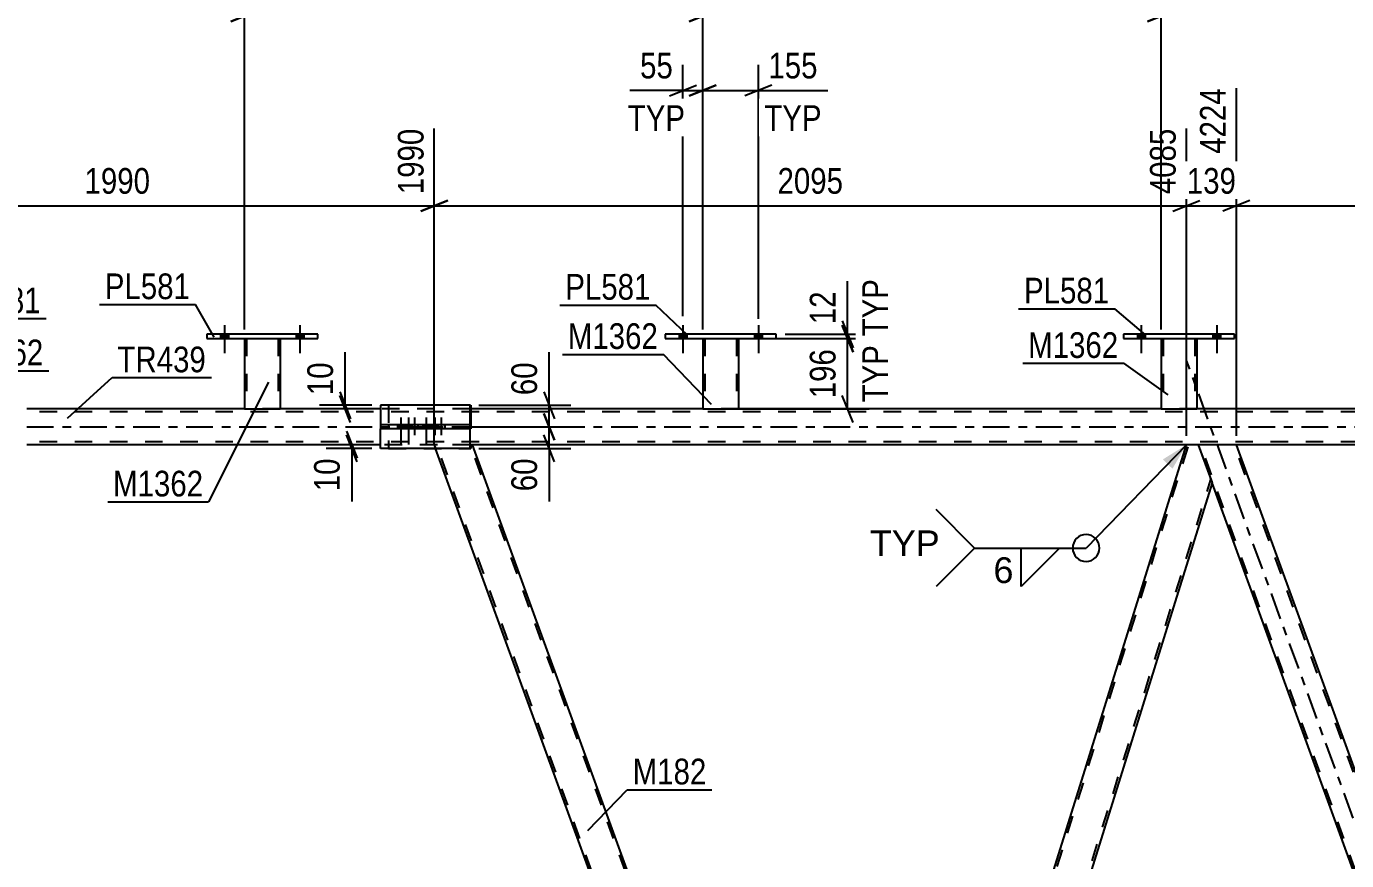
# Model space of a CAD drawing. Header units: millimetres. Extents: x -78 to 763, y -436 to 158.
# Drawn here: x 25.2 to 172.3, y -48.3 to 44.6 of the extents above; entities that cross this region are included whole.
import ezdxf

# ---------------------------------------------------------------- set-up
doc = ezdxf.new("R2010")
doc.units = ezdxf.units.MM
doc.linetypes.add('DXK_LINE_DOT2', pattern=[3.9198, 1.9599, -1.9599])
doc.linetypes.add('DXK_LINE_DOT3', pattern=[5.9187, 2.979, -0.9799, 0.9799, -0.9799])
doc.styles.add('Arial', font='ARIAL.TTF', dxfattribs={"height": 0.2})
doc.styles.add('Arial Narrow', font='ARIALN.TTF', dxfattribs={"height": 0.2})

# ---------------------------------------------------------------- blocks, each defined once
blk = doc.blocks.new('Bolt-814184979-3454 - 3452')
at = {"linetype": 'Continuous'}
for points in [[(46.83, 9.84), (47.71, 9.84), (47.71, 10.32), (46.83, 10.32)], [(55.23, 9.84), (56.11, 9.84), (56.11, 10.32), (55.23, 10.32)]]:
    blk.add_hatch(color=1, dxfattribs=at).paths.add_polyline_path(points)
at = {"color": 1, "linetype": 'Continuous'}
for p, q in [((46.83, 10.32), (46.83, 9.84)), ((47.27, 11.32), (47.27, 8.2)), ((47.71, 10.32), (47.71, 9.84)), ((55.23, 10.32), (55.23, 9.84)), ((55.67, 11.32), (55.67, 8.2)), ((56.11, 10.32), (56.11, 9.84))]:
    blk.add_line(p, q, dxfattribs=at)
blk = doc.blocks.new('Bolt-814184979-3455 - 3452')
at = {"linetype": 'Continuous'}
for points in [[(46.83, 9.84), (47.71, 9.84), (47.71, 10.32), (46.83, 10.32)], [(55.23, 9.84), (56.11, 9.84), (56.11, 10.32), (55.23, 10.32)]]:
    blk.add_hatch(color=1, dxfattribs=at).paths.add_polyline_path(points)
at = {"color": 1, "linetype": 'Continuous'}
for p, q in [((46.83, 10.32), (46.83, 9.84)), ((47.27, 11.32), (47.27, 8.2)), ((47.71, 10.32), (47.71, 9.84)), ((55.23, 10.32), (55.23, 9.84)), ((55.67, 11.32), (55.67, 8.2)), ((56.11, 10.32), (56.11, 9.84))]:
    blk.add_line(p, q, dxfattribs=at)
blk = doc.blocks.new('Bolt-814184979-3456 - 3452')
at = {"linetype": 'Continuous'}
for points in [[(97.91, 9.84), (98.79, 9.84), (98.79, 10.32), (97.91, 10.32)], [(106.31, 9.84), (107.19, 9.84), (107.19, 10.32), (106.31, 10.32)]]:
    blk.add_hatch(color=1, dxfattribs=at).paths.add_polyline_path(points)
at = {"color": 1, "linetype": 'Continuous'}
for p, q in [((97.91, 10.32), (97.91, 9.84)), ((98.35, 11.32), (98.35, 8.2)), ((98.79, 10.32), (98.79, 9.84)), ((106.31, 10.32), (106.31, 9.84)), ((106.75, 11.32), (106.75, 8.2)), ((107.19, 10.32), (107.19, 9.84))]:
    blk.add_line(p, q, dxfattribs=at)
blk = doc.blocks.new('Bolt-814184979-3457 - 3452')
at = {"linetype": 'Continuous'}
for points in [[(97.91, 9.84), (98.79, 9.84), (98.79, 10.32), (97.91, 10.32)], [(106.31, 9.84), (107.19, 9.84), (107.19, 10.32), (106.31, 10.32)]]:
    blk.add_hatch(color=1, dxfattribs=at).paths.add_polyline_path(points)
at = {"color": 1, "linetype": 'Continuous'}
for p, q in [((97.91, 10.32), (97.91, 9.84)), ((98.35, 11.32), (98.35, 8.2)), ((98.79, 10.32), (98.79, 9.84)), ((106.31, 10.32), (106.31, 9.84)), ((106.75, 11.32), (106.75, 8.2)), ((107.19, 10.32), (107.19, 9.84))]:
    blk.add_line(p, q, dxfattribs=at)
blk = doc.blocks.new('Bolt-814184979-3458 - 3452')
at = {"linetype": 'Continuous'}
for points in [[(148.99, 9.84), (149.87, 9.84), (149.87, 10.32), (148.99, 10.32)], [(157.39, 9.84), (158.27, 9.84), (158.27, 10.32), (157.39, 10.32)]]:
    blk.add_hatch(color=1, dxfattribs=at).paths.add_polyline_path(points)
at = {"color": 1, "linetype": 'Continuous'}
for p, q in [((148.99, 10.32), (148.99, 9.84)), ((149.43, 11.32), (149.43, 8.2)), ((149.87, 10.32), (149.87, 9.84)), ((157.39, 10.32), (157.39, 9.84)), ((157.83, 11.32), (157.83, 8.2)), ((158.27, 10.32), (158.27, 9.84))]:
    blk.add_line(p, q, dxfattribs=at)
blk = doc.blocks.new('Bolt-814184979-3459 - 3452')
at = {"linetype": 'Continuous'}
for points in [[(148.99, 9.84), (149.87, 9.84), (149.87, 10.32), (148.99, 10.32)], [(157.39, 9.84), (158.27, 9.84), (158.27, 10.32), (157.39, 10.32)]]:
    blk.add_hatch(color=1, dxfattribs=at).paths.add_polyline_path(points)
at = {"color": 1, "linetype": 'Continuous'}
for p, q in [((148.99, 10.32), (148.99, 9.84)), ((149.43, 11.32), (149.43, 8.2)), ((149.87, 10.32), (149.87, 9.84)), ((157.39, 10.32), (157.39, 9.84)), ((157.83, 11.32), (157.83, 8.2)), ((158.27, 10.32), (158.27, 9.84))]:
    blk.add_line(p, q, dxfattribs=at)
blk = doc.blocks.new('Part-814184979-3482 - 3452')
at = {"color": 2, "linetype": 'Continuous'}
for p, q in [((45.27, 10.32), (45.27, 9.84)), ((57.67, 10.32), (45.27, 10.32)), ((57.67, 9.84), (57.67, 10.32)), ((45.27, 9.84), (57.67, 9.84))]:
    blk.add_line(p, q, dxfattribs=at)
blk = doc.blocks.new('Part-814184979-3497 - 3452')
at = {"color": 2, "linetype": 'Continuous'}
for p, q in [((49.47, 9.84), (49.47, 2)), ((53.47, 9.84), (53.47, 2)), ((49.47, 2), (53.47, 2))]:
    blk.add_line(p, q, dxfattribs=at)
at = {"color": 7, "linetype": 'DXK_LINE_DOT2'}
for p, q in [((49.47, 9.84), (53.47, 9.84)), ((49.47, 9.84), (49.47, 9.84)), ((49.47, 9.84), (49.47, 9.84)), ((49.71, 9.84), (49.71, 2)), ((53.23, 9.84), (53.23, 2)), ((53.47, 9.84), (53.47, 9.84)), ((53.47, 9.84), (53.47, 9.84)), ((53.17, 2), (53.21, 2)), ((53.17, 2), (53.21, 2)), ((53.21, 2), (53.23, 2)), ((53.21, 2), (53.23, 2))]:
    blk.add_line(p, q, dxfattribs=at)
blk = doc.blocks.new('Part-814184979-3502 - 3452')
at = {"color": 2, "linetype": 'Continuous'}
for p, q in [((96.35, 10.32), (96.35, 9.84)), ((108.75, 10.32), (96.35, 10.32)), ((108.75, 9.84), (108.75, 10.32)), ((96.35, 9.84), (108.75, 9.84))]:
    blk.add_line(p, q, dxfattribs=at)
blk = doc.blocks.new('Part-814184979-3507 - 3452')
at = {"color": 2, "linetype": 'Continuous'}
for p, q in [((100.55, 9.84), (100.55, 2)), ((104.55, 9.84), (104.55, 2)), ((100.55, 2), (104.55, 2))]:
    blk.add_line(p, q, dxfattribs=at)
at = {"color": 7, "linetype": 'DXK_LINE_DOT2'}
for p, q in [((100.55, 9.84), (104.55, 9.84)), ((100.55, 9.84), (100.55, 9.84)), ((100.55, 9.84), (100.55, 9.84)), ((100.79, 9.84), (100.79, 2)), ((104.31, 9.84), (104.31, 2)), ((104.55, 9.84), (104.55, 9.84)), ((104.55, 9.84), (104.55, 9.84)), ((104.25, 2), (104.29, 2)), ((104.25, 2), (104.29, 2)), ((104.29, 2), (104.31, 2)), ((104.29, 2), (104.31, 2))]:
    blk.add_line(p, q, dxfattribs=at)
blk = doc.blocks.new('Part-814184979-3512 - 3452')
at = {"color": 2, "linetype": 'Continuous'}
for p, q in [((147.43, 10.32), (147.43, 9.84)), ((159.83, 10.32), (147.43, 10.32)), ((159.83, 9.84), (159.83, 10.32)), ((147.43, 9.84), (159.83, 9.84))]:
    blk.add_line(p, q, dxfattribs=at)
blk = doc.blocks.new('Part-814184979-3517 - 3452')
at = {"color": 2, "linetype": 'Continuous'}
for p, q in [((151.63, 9.84), (151.63, 2)), ((155.63, 9.84), (155.63, 2)), ((151.63, 2), (155.63, 2))]:
    blk.add_line(p, q, dxfattribs=at)
at = {"color": 7, "linetype": 'DXK_LINE_DOT2'}
for p, q in [((151.63, 9.84), (155.63, 9.84)), ((151.63, 9.84), (151.63, 9.84)), ((151.63, 9.84), (151.63, 9.84)), ((151.87, 9.84), (151.87, 2)), ((155.39, 9.84), (155.39, 2)), ((155.63, 9.84), (155.63, 9.84)), ((155.63, 9.84), (155.63, 9.84)), ((155.33, 2), (155.37, 2)), ((155.33, 2), (155.37, 2)), ((155.37, 2), (155.39, 2)), ((155.37, 2), (155.39, 2))]:
    blk.add_line(p, q, dxfattribs=at)
blk = doc.blocks.new('Part-814184979-3902 - 3452')
at = {"color": 2, "linetype": 'Continuous'}
for p, q in [((74.61, 2.4), (64.66, 2.4)), ((64.66, 2.4), (64.66, 0.24)), ((74.61, 2.4), (74.61, -2.4)), ((64.66, -2.4), (64.66, -0.24)), ((74.61, -2.4), (64.66, -2.4))]:
    blk.add_line(p, q, dxfattribs=at)
at = {"color": 7, "linetype": 'DXK_LINE_DOT2'}
blk.add_line((64.66, 0.24), (64.66, -0.24), dxfattribs=at)
blk = doc.blocks.new('Part-814184979-3736 - 3452')
at = {"color": 2, "linetype": 'Continuous'}
for p, q in [((117.75, -119.75), (154.46, -2)), ((155.77, -2), (154.46, -2)), ((155.77, -2), (157.32, -6.25)), ((157.32, -6.25), (120.86, -123.22)), ((119.02, -123.22), (117.75, -119.75))]:
    blk.add_line(p, q, dxfattribs=at)
at = {"color": 7, "linetype": 'DXK_LINE_DOT2'}
for p, q in [((117.89, -120.12), (154.71, -2)), ((120.61, -123.22), (157.19, -5.88)), ((119.02, -123.22), (120.86, -123.22))]:
    blk.add_line(p, q, dxfattribs=at)
blk = doc.blocks.new('Part-814184979-3741 - 3452')
at = {"color": 7, "linetype": 'DXK_LINE_DOT3'}
blk.add_line((205.44, -132.62), (154.48, 7.4), dxfattribs=at)
at = {"color": 2, "linetype": 'Continuous'}
for p, q in [((160.03, -2), (155.77, -2)), ((202.4, -118.4), (160.03, -2)), ((198.14, -118.4), (157.32, -6.25))]:
    blk.add_line(p, q, dxfattribs=at)
at = {"color": 7, "linetype": 'DXK_LINE_DOT2'}
for p, q in [((155.77, -2), (157.32, -6.25)), ((200.15, -123.22), (156.03, -2)), ((203.9, -123.22), (159.78, -2)), ((199.89, -123.22), (198.14, -118.4)), ((204.15, -123.22), (202.4, -118.4)), ((204.15, -123.22), (199.89, -123.22))]:
    blk.add_line(p, q, dxfattribs=at)
blk = doc.blocks.new('Part-814184979-3752 - 3452')
at = {"color": 2, "linetype": 'Continuous'}
for p, q in [((49.47, 2), (25.23, 2)), ((64.66, 2), (53.47, 2)), ((100.55, 2), (74.61, 2)), ((151.63, 2), (104.55, 2)), ((202.71, 2), (155.63, 2)), ((64.66, -2), (25.23, -2)), ((154.46, -2), (74.9, -2)), ((239.59, -2), (160.03, -2))]:
    blk.add_line(p, q, dxfattribs=at)
at = {"color": 7, "linetype": 'DXK_LINE_DOT2'}
for p, q in [((640.09, 1.68), (25.23, 1.68)), ((53.47, 2), (49.47, 2)), ((74.61, 2), (64.66, 2)), ((104.55, 2), (100.55, 2)), ((155.63, 2), (151.63, 2)), ((640.09, -1.68), (25.23, -1.68)), ((74.9, -2), (64.66, -2)), ((160.03, -2), (154.46, -2))]:
    blk.add_line(p, q, dxfattribs=at)
at = {"color": 7, "linetype": 'DXK_LINE_DOT3'}
blk.add_line((25.23, 0), (640.09, 0), dxfattribs=at)
blk = doc.blocks.new('Part-814184979-3804 - 3452')
at = {"color": 7, "linetype": 'DXK_LINE_DOT2'}
for p, q in [((70.64, -2), (70.68, -2)), ((74.61, -2), (70.64, -2)), ((70.64, -2), (70.79, -2.4)), ((115.02, -123.22), (70.9, -2)), ((118.76, -123.22), (74.64, -2)), ((119.02, -123.22), (117.75, -119.75)), ((114.76, -123.22), (119.02, -123.22))]:
    blk.add_line(p, q, dxfattribs=at)
at = {"color": 2, "linetype": 'Continuous'}
for p, q in [((114.76, -123.22), (70.79, -2.4)), ((74.9, -2), (74.61, -2)), ((117.75, -119.75), (74.9, -2))]:
    blk.add_line(p, q, dxfattribs=at)
blk = doc.blocks.new('Part-814184979-3901 - 3452')
at = {"color": 2, "linetype": 'Continuous'}
for p, q in [((70.63, 0.24), (64.66, 0.24)), ((64.66, 0.24), (64.66, -0.24)), ((74.61, 0.24), (70.63, 0.24)), ((70.63, 0.24), (70.63, -0.24)), ((74.61, 0.24), (74.61, -0.24)), ((70.63, -0.24), (64.66, -0.24)), ((74.61, -0.24), (70.63, -0.24))]:
    blk.add_line(p, q, dxfattribs=at)
blk = doc.blocks.new('Bolt-814184979-3903 - 3452')
at = {"linetype": 'Continuous'}
for points in [[(67.27, 0.24), (66.55, 0.24), (66.55, -0.24), (67.27, -0.24)], [(68.13, 0.24), (67.41, 0.24), (67.41, -0.24), (68.13, -0.24)], [(70.08, 0.24), (69.36, 0.24), (69.36, -0.24), (70.08, -0.24)], [(70.94, 0.24), (70.22, 0.24), (70.22, -0.24), (70.94, -0.24)]]:
    blk.add_hatch(color=1, dxfattribs=at).paths.add_polyline_path(points)
at = {"color": 1, "linetype": 'Continuous'}
for p, q in [((66.55, 0.24), (66.55, -0.24)), ((66.91, 1.04), (66.91, -1.96)), ((67.27, 0.24), (67.27, -0.24)), ((67.41, 0.24), (67.41, -0.24)), ((67.77, 1.04), (67.77, -1.96)), ((68.13, 0.24), (68.13, -0.24)), ((69.36, 0.24), (69.36, -0.24)), ((69.72, 1.04), (69.72, -1.96)), ((70.08, 0.24), (70.08, -0.24)), ((70.22, 0.24), (70.22, -0.24)), ((70.58, 1.04), (70.58, -1.96)), ((70.94, 0.24), (70.94, -0.24))]:
    blk.add_line(p, q, dxfattribs=at)
blk = doc.blocks.new('Part-814184979-3907 - 3452')
at = {"color": 7, "linetype": 'DXK_LINE_DOT2'}
for p, q in [((74.72, 0.24), (65.55, 0.24)), ((65.55, 0.24), (65.55, -0.24)), ((71.83, 0.24), (71.83, -0.24)), ((74.72, 0.24), (74.72, -0.24)), ((74.72, -0.24), (65.55, -0.24))]:
    blk.add_line(p, q, dxfattribs=at)
blk = doc.blocks.new('Part-814184979-3908 - 3452')
at = {"color": 7, "linetype": 'DXK_LINE_DOT2'}
for p, q in [((65.55, 2.4), (65.55, -2.4)), ((74.61, 2.4), (65.55, 2.4)), ((74.72, 2), (74.72, -2.4)), ((65.55, -2.4), (74.72, -2.4))]:
    blk.add_line(p, q, dxfattribs=at)
at = {"color": 2, "linetype": 'Continuous'}
for p, q in [((74.61, 2.4), (74.72, 2.4)), ((74.72, 2.4), (74.72, 2))]:
    blk.add_line(p, q, dxfattribs=at)
blk = doc.blocks.new('Bolt-814184979-3909 - 3452')
at = {"color": 1, "linetype": 'DXK_LINE_DOT2'}
for p, q in [((67.39, 0.24), (67.39, -0.24)), ((67.75, 1.04), (67.75, -1.96)), ((68.09, 0.24), (68.09, -0.24)), ((68.11, 0.24), (68.11, -0.24)), ((68.45, 1.04), (68.45, -1.96)), ((68.81, 0.24), (68.81, -0.24)), ((70.35, 0.24), (70.35, -0.24)), ((70.71, 1.04), (70.71, -1.96)), ((71.04, 0.24), (71.04, -0.24)), ((71.07, 0.24), (71.07, -0.24)), ((71.4, 1.04), (71.4, -1.96)), ((71.76, 0.24), (71.76, -0.24))]:
    blk.add_line(p, q, dxfattribs=at)
blk = doc.blocks.new('StraightDimension-814184979-4511 - 3452')
at = {"color": 7, "linetype": 'Continuous'}
for p, q in [((70.64, -1), (70.64, 33.25)), ((154.46, -1), (154.46, 33.25)), ((72.14, 25.23), (69.14, 24.03)), ((152.96, 24.03), (155.96, 25.23)), ((70.64, 24.63), (154.46, 24.63))]:
    blk.add_line(p, q, dxfattribs=at)
at = {"color": 0}
blk.add_wipeout([(116.8, 25.38), (116.8, 29.58), (108.29, 29.58), (108.29, 25.38)], dxfattribs=at)
at = {"color": 3, "style": 'Arial Narrow'}
blk.add_text('2095', height=2.863, dxfattribs=at).set_placement((108.89, 25.98))
at = {"color": 0, "linetype": 'Continuous'}
blk.add_wipeout([(153.86, 33.85), (149.66, 33.85), (149.66, 25.33), (153.86, 25.33)], dxfattribs=at)
at = {"color": 3, "linetype": 'Continuous', "style": 'Arial Narrow'}
blk.add_text('4085', height=2.863, rotation=90.0002, dxfattribs=at).set_placement((153.26, 25.93))
blk = doc.blocks.new('StraightDimension-814184979-11892 - 3452')
at = {"color": 7, "linetype": 'Continuous'}
for p, q in [((7.33, 10.84), (7.33, 57.06)), ((49.47, 10.84), (49.47, 54.38)), ((8.83, 46.37), (5.83, 45.17)), ((7.33, 45.77), (49.47, 45.77)), ((47.97, 45.17), (50.97, 46.37))]:
    blk.add_line(p, q, dxfattribs=at)
at = {"color": 0}
blk.add_wipeout([(32.65, 46.52), (32.65, 50.72), (24.14, 50.72), (24.14, 46.52)], dxfattribs=at)
at = {"color": 3, "style": 'Arial Narrow'}
blk.add_text('1277', height=2.863, dxfattribs=at).set_placement((24.74, 47.12))
at = {"color": 0, "linetype": 'Continuous'}
blk.add_wipeout([(48.87, 54.98), (44.67, 54.98), (44.67, 46.47), (48.87, 46.47)], dxfattribs=at)
at = {"color": 3, "linetype": 'Continuous', "style": 'Arial Narrow'}
blk.add_text('1460', height=2.863, rotation=90.0002, dxfattribs=at).set_placement((48.27, 47.07))
blk = doc.blocks.new('StraightDimension-814184979-5079 - 3452')
at = {"color": 7, "linetype": 'Continuous'}
for p, q in [((60.85, -0.5), (62.05, -3.5)), ((62.05, -3.9), (60.85, -0.9)), ((63.66, -2), (58.6, -2)), ((63.66, -2.4), (58.6, -2.4)), ((61.45, -2.4), (61.45, -2)), ((61.45, -2.4), (61.45, -8.31)), ((61.45, -2.4), (61.45, -8.31))]:
    blk.add_line(p, q, dxfattribs=at)
at = {"color": 0}
blk.add_wipeout([(60.7, -2.92), (56.5, -2.92), (56.5, -7.78), (60.7, -7.78)], dxfattribs=at)
at = {"color": 3, "style": 'Arial Narrow'}
blk.add_text('10', height=2.863, rotation=90.0002, dxfattribs=at).set_placement((60.1, -7.18))
blk = doc.blocks.new('StraightDimension-814184979-11889 - 3452')
at = {"color": 7, "linetype": 'Continuous'}
for p, q in [((151.63, 10.84), (151.63, 54.38)), ((202.71, 10.84), (202.71, 54.38)), ((153.13, 46.37), (150.13, 45.17)), ((151.63, 45.77), (202.71, 45.77)), ((201.21, 45.17), (204.21, 46.37))]:
    blk.add_line(p, q, dxfattribs=at)
at = {"color": 0}
blk.add_wipeout([(181.42, 46.52), (181.42, 50.72), (172.91, 50.72), (172.91, 46.52)], dxfattribs=at)
at = {"color": 3, "style": 'Arial Narrow'}
blk.add_text('1277', height=2.863, dxfattribs=at).set_placement((173.51, 47.12))
at = {"color": 0, "linetype": 'Continuous'}
blk.add_wipeout([(202.11, 54.98), (197.91, 54.98), (197.91, 46.47), (202.11, 46.47)], dxfattribs=at)
at = {"color": 3, "linetype": 'Continuous', "style": 'Arial Narrow'}
blk.add_text('5291', height=2.863, rotation=90.0002, dxfattribs=at).set_placement((201.51, 47.07))
blk = doc.blocks.new('StraightDimension-814184979-12760 - 3452')
at = {"color": 7, "linetype": 'Continuous'}
for p, q in [((100.55, 10.84), (100.55, 40.33)), ((106.75, 12.02), (106.75, 40.33)), ((99.05, 36.88), (102.05, 38.08)), ((100.55, 37.48), (106.75, 37.48)), ((108.25, 38.08), (105.25, 36.88)), ((106.75, 37.48), (114.48, 37.48)), ((106.75, 37.48), (114.48, 37.48))]:
    blk.add_line(p, q, dxfattribs=at)
at = {"color": 0}
blk.add_wipeout([(113.96, 38.23), (113.96, 42.43), (107.27, 42.43), (107.27, 38.23)], dxfattribs=at)
at = {"color": 0, "linetype": 'Continuous'}
blk.add_wipeout([(114.41, 32.38), (114.41, 36.58), (106.82, 36.58), (106.82, 32.38)], dxfattribs=at)
at = {"color": 3, "style": 'Arial Narrow'}
blk.add_text('155', height=2.863, dxfattribs=at).set_placement((107.87, 38.83))
at = {"color": 3, "linetype": 'Continuous', "style": 'Arial Narrow'}
blk.add_text('TYP', height=2.863, dxfattribs=at).set_placement((107.42, 32.98))
blk = doc.blocks.new('StraightDimension-814184979-5125 - 3452')
at = {"color": 7, "linetype": 'Continuous'}
for p, q in [((82.84, 1.5), (84.04, -1.5)), ((75.61, 0), (85.84, 0)), ((83.44, -2.4), (83.44, 0)), ((84.04, -3.9), (82.84, -0.9)), ((75.61, -2.4), (85.84, -2.4)), ((83.44, -2.4), (83.44, -8.31)), ((83.44, -2.4), (83.44, -8.31))]:
    blk.add_line(p, q, dxfattribs=at)
at = {"color": 0}
blk.add_wipeout([(82.69, -2.92), (78.49, -2.92), (78.49, -7.78), (82.69, -7.78)], dxfattribs=at)
at = {"color": 3, "style": 'Arial Narrow'}
blk.add_text('60', height=2.863, rotation=90.0002, dxfattribs=at).set_placement((82.09, -7.18))
blk = doc.blocks.new('StraightDimension-814184979-11891 - 3452')
at = {"color": 7, "linetype": 'Continuous'}
for p, q in [((49.47, 10.84), (49.47, 54.38)), ((100.55, 10.84), (100.55, 54.38)), ((50.97, 46.37), (47.97, 45.17)), ((49.47, 45.77), (100.55, 45.77)), ((99.05, 45.17), (102.05, 46.37))]:
    blk.add_line(p, q, dxfattribs=at)
at = {"color": 0}
blk.add_wipeout([(79.26, 46.52), (79.26, 50.72), (70.75, 50.72), (70.75, 46.52)], dxfattribs=at)
at = {"color": 3, "style": 'Arial Narrow'}
blk.add_text('1277', height=2.863, dxfattribs=at).set_placement((71.35, 47.12))
at = {"color": 0, "linetype": 'Continuous'}
blk.add_wipeout([(99.95, 54.98), (95.75, 54.98), (95.75, 46.47), (99.95, 46.47)], dxfattribs=at)
at = {"color": 3, "linetype": 'Continuous', "style": 'Arial Narrow'}
blk.add_text('2737', height=2.863, rotation=90.0002, dxfattribs=at).set_placement((99.35, 47.07))
blk = doc.blocks.new('StraightDimension-814184979-3924 - 3452')
at = {"color": 7, "linetype": 'Continuous'}
for p, q in [((116.1, 11.34), (117.3, 8.34)), ((103.55, 9.84), (119.1, 9.84)), ((116.7, 2), (116.7, 9.84)), ((117.3, 0.5), (116.1, 3.5)), ((103.55, 2), (119.1, 2))]:
    blk.add_line(p, q, dxfattribs=at)
at = {"color": 0}
blk.add_wipeout([(115.95, 9.26), (111.75, 9.26), (111.75, 2.58), (115.95, 2.58)], dxfattribs=at)
at = {"color": 0, "linetype": 'Continuous'}
blk.add_wipeout([(121.8, 9.71), (117.6, 9.71), (117.6, 2.12), (121.8, 2.12)], dxfattribs=at)
at = {"color": 3, "linetype": 'Continuous', "style": 'Arial Narrow'}
blk.add_text('TYP', height=2.863, rotation=90.0002, dxfattribs=at).set_placement((121.2, 2.72))
at = {"color": 3, "style": 'Arial Narrow'}
blk.add_text('196', height=2.863, rotation=90.0002, dxfattribs=at).set_placement((115.35, 3.18))
blk = doc.blocks.new('StraightDimension-814184979-3943 - 3452')
at = {"color": 7, "linetype": 'Continuous'}
for p, q in [((116.7, 10.32), (116.7, 16.23)), ((116.7, 10.32), (116.7, 16.23)), ((116.1, 11.82), (117.3, 8.82)), ((109.75, 10.32), (119.1, 10.32)), ((117.3, 8.34), (116.1, 11.34)), ((116.7, 9.84), (116.7, 10.32)), ((103.55, 9.84), (119.1, 9.84))]:
    blk.add_line(p, q, dxfattribs=at)
at = {"color": 0, "linetype": 'Continuous'}
blk.add_wipeout([(121.8, 17.07), (117.6, 17.07), (117.6, 9.48), (121.8, 9.48)], dxfattribs=at)
at = {"color": 0}
blk.add_wipeout([(115.95, 15.7), (111.75, 15.7), (111.75, 10.84), (115.95, 10.84)], dxfattribs=at)
at = {"color": 3, "linetype": 'Continuous', "style": 'Arial Narrow'}
blk.add_text('TYP', height=2.863, rotation=90.0002, dxfattribs=at).set_placement((121.2, 10.08))
at = {"color": 3, "style": 'Arial Narrow'}
blk.add_text('12', height=2.863, rotation=90.0002, dxfattribs=at).set_placement((115.35, 11.44))
blk = doc.blocks.new('StraightDimension-814184979-5102 - 3452')
at = {"color": 7, "linetype": 'Continuous'}
for p, q in [((60.7, 2.4), (60.7, 8.31)), ((60.7, 2.4), (60.7, 8.31)), ((60.1, 3.9), (61.3, 0.9)), ((61.3, 0.5), (60.1, 3.5)), ((63.66, 2.4), (57.85, 2.4)), ((63.66, 2), (57.85, 2)), ((60.7, 2), (60.7, 2.4))]:
    blk.add_line(p, q, dxfattribs=at)
at = {"color": 0}
blk.add_wipeout([(59.95, 7.78), (55.75, 7.78), (55.75, 2.93), (59.95, 2.93)], dxfattribs=at)
at = {"color": 3, "style": 'Arial Narrow'}
blk.add_text('10', height=2.863, rotation=90.0002, dxfattribs=at).set_placement((59.35, 3.53))
blk = doc.blocks.new('StraightDimension-814184979-4206 - 3452')
at = {"color": 7, "linetype": 'Continuous'}
for p, q in [((0, -3), (0, -61.62)), ((36.63, -122.22), (36.63, -56.37)), ((1.5, -58.62), (-1.5, -59.82)), ((35.13, -59.82), (38.13, -58.62)), ((0, -59.22), (36.63, -59.22))]:
    blk.add_line(p, q, dxfattribs=at)
at = {"color": 0}
blk.add_wipeout([(22.57, -58.47), (22.57, -54.27), (14.06, -54.27), (14.06, -58.47)], dxfattribs=at)
at = {"color": 3, "style": 'Arial Narrow'}
blk.add_text('1139', height=2.863, dxfattribs=at).set_placement((14.66, -57.87))
blk = doc.blocks.new('StraightDimension-814184979-4217 - 3452')
at = {"color": 7, "linetype": 'Continuous'}
for p, q in [((70.64, -1), (70.64, 33.25)), ((0, 7.5), (0, 27.76)), ((1.5, 25.23), (-1.5, 24.03)), ((69.14, 24.03), (72.14, 25.23)), ((0, 24.63), (70.64, 24.63))]:
    blk.add_line(p, q, dxfattribs=at)
at = {"color": 0}
blk.add_wipeout([(39.58, 25.38), (39.58, 29.58), (31.06, 29.58), (31.06, 25.38)], dxfattribs=at)
at = {"color": 3, "style": 'Arial Narrow'}
blk.add_text('1990', height=2.863, dxfattribs=at).set_placement((31.66, 25.98))
at = {"color": 0, "linetype": 'Continuous'}
for points in [[(70.04, 33.85), (65.84, 33.85), (65.84, 25.33), (70.04, 25.33)], [(-0.6, 28.36), (-4.8, 28.36), (-4.8, 25.33), (-0.6, 25.33)]]:
    blk.add_wipeout(points, dxfattribs=at)
at = {"color": 3, "linetype": 'Continuous', "style": 'Arial Narrow'}
for s, height, p in [('1990', 2.863, (69.44, 25.93)), ('0', 2.86, (-1.2, 25.93))]:
    blk.add_text(s, height=height, rotation=90.0002, dxfattribs=at).set_placement(p)
blk = doc.blocks.new('StraightDimension-814184979-4463 - 3452')
at = {"color": 7, "linetype": 'Continuous'}
for p, q in [((160.03, -1), (160.03, 37.75)), ((239.59, -1), (239.59, 33.25)), ((161.53, 25.23), (158.53, 24.03)), ((238.09, 24.03), (241.09, 25.23)), ((160.03, 24.63), (239.59, 24.63))]:
    blk.add_line(p, q, dxfattribs=at)
at = {"color": 0}
blk.add_wipeout([(204.07, 25.38), (204.07, 29.58), (195.55, 29.58), (195.55, 25.38)], dxfattribs=at)
at = {"color": 3, "style": 'Arial Narrow'}
blk.add_text('1989', height=2.863, dxfattribs=at).set_placement((196.15, 25.98))
at = {"color": 0, "linetype": 'Continuous'}
blk.add_wipeout([(238.99, 33.85), (234.79, 33.85), (234.79, 25.33), (238.99, 25.33)], dxfattribs=at)
at = {"color": 3, "linetype": 'Continuous', "style": 'Arial Narrow'}
blk.add_text('6213', height=2.863, rotation=90.0002, dxfattribs=at).set_placement((238.39, 25.93))
blk = doc.blocks.new('StraightDimension-814184979-4487 - 3452')
at = {"color": 7, "linetype": 'Continuous'}
for p, q in [((160.03, -1), (160.03, 37.75)), ((154.46, -1), (154.46, 33.25)), ((152.96, 24.03), (155.96, 25.23)), ((161.53, 25.23), (158.53, 24.03)), ((154.46, 24.63), (160.03, 24.63))]:
    blk.add_line(p, q, dxfattribs=at)
at = {"color": 0}
blk.add_wipeout([(160.59, 25.38), (160.59, 29.58), (153.9, 29.58), (153.9, 25.38)], dxfattribs=at)
at = {"color": 3, "style": 'Arial Narrow'}
blk.add_text('139', height=2.863, dxfattribs=at).set_placement((154.5, 25.98))
at = {"color": 0, "linetype": 'Continuous'}
blk.add_wipeout([(159.43, 38.35), (155.23, 38.35), (155.23, 29.83), (159.43, 29.83)], dxfattribs=at)
at = {"color": 3, "linetype": 'Continuous', "style": 'Arial Narrow'}
blk.add_text('4224', height=2.863, rotation=90.0002, dxfattribs=at).set_placement((158.83, 30.43))
blk = doc.blocks.new('StraightDimension-814184979-4867 - 3452')
at = {"color": 7, "linetype": 'Continuous'}
for p, q in [((-16.27, -1.5), (-17.47, 1.5)), ((-1.64, 0), (-19.72, 0)), ((-16.87, -125.86), (-16.87, 0)), ((-17.47, -124.36), (-16.27, -127.36)), ((34.99, -125.86), (-19.72, -125.86))]:
    blk.add_line(p, q, dxfattribs=at)
at = {"color": 0}
blk.add_wipeout([(-17.62, -58.67), (-21.82, -58.67), (-21.82, -67.19), (-17.62, -67.19)], dxfattribs=at)
at = {"color": 3, "style": 'Arial Narrow'}
blk.add_text('3147', height=2.863, rotation=90.0002, dxfattribs=at).set_placement((-18.22, -66.59))
blk = doc.blocks.new('StraightDimension-814184979-5136 - 3452')
at = {"color": 7, "linetype": 'Continuous'}
for p, q in [((83.44, 2.4), (83.44, 8.31)), ((83.44, 2.4), (83.44, 8.31)), ((82.84, 3.9), (84.04, 0.9)), ((75.61, 2.4), (85.84, 2.4)), ((84.04, -1.5), (82.84, 1.5)), ((83.44, 0), (83.44, 2.4)), ((75.61, 0), (85.84, 0))]:
    blk.add_line(p, q, dxfattribs=at)
at = {"color": 0}
blk.add_wipeout([(82.69, 7.78), (78.49, 7.78), (78.49, 2.93), (82.69, 2.93)], dxfattribs=at)
at = {"color": 3, "style": 'Arial Narrow'}
blk.add_text('60', height=2.863, rotation=90.0002, dxfattribs=at).set_placement((82.09, 3.53))
blk = doc.blocks.new('StraightDimension-814184979-11890 - 3452')
at = {"color": 7, "linetype": 'Continuous'}
for p, q in [((100.55, 10.84), (100.55, 54.38)), ((151.63, 10.84), (151.63, 54.38)), ((102.05, 46.37), (99.05, 45.17)), ((100.55, 45.77), (151.63, 45.77)), ((150.13, 45.17), (153.13, 46.37))]:
    blk.add_line(p, q, dxfattribs=at)
at = {"color": 0}
blk.add_wipeout([(130.34, 46.52), (130.34, 50.72), (121.83, 50.72), (121.83, 46.52)], dxfattribs=at)
at = {"color": 3, "style": 'Arial Narrow'}
blk.add_text('1277', height=2.863, dxfattribs=at).set_placement((122.43, 47.12))
at = {"color": 0, "linetype": 'Continuous'}
blk.add_wipeout([(151.03, 54.98), (146.83, 54.98), (146.83, 46.47), (151.03, 46.47)], dxfattribs=at)
at = {"color": 3, "linetype": 'Continuous', "style": 'Arial Narrow'}
blk.add_text('4014', height=2.863, rotation=90.0002, dxfattribs=at).set_placement((150.43, 47.07))
blk = doc.blocks.new('StraightDimension-814184979-12761 - 3452')
at = {"color": 7, "linetype": 'Continuous'}
for p, q in [((98.35, 12.32), (98.35, 40.33)), ((100.55, 10.84), (100.55, 40.33)), ((98.35, 37.48), (92.44, 37.48)), ((98.35, 37.48), (92.44, 37.48)), ((96.85, 36.88), (99.85, 38.08)), ((98.35, 37.48), (100.55, 37.48)), ((102.05, 38.08), (99.05, 36.88))]:
    blk.add_line(p, q, dxfattribs=at)
at = {"color": 0}
blk.add_wipeout([(97.82, 38.23), (97.82, 42.43), (92.97, 42.43), (92.97, 38.23)], dxfattribs=at)
at = {"color": 0, "linetype": 'Continuous'}
blk.add_wipeout([(99.19, 32.38), (99.19, 36.58), (91.6, 36.58), (91.6, 32.38)], dxfattribs=at)
at = {"color": 3, "style": 'Arial Narrow'}
blk.add_text('55', height=2.863, dxfattribs=at).set_placement((93.57, 38.83))
at = {"color": 3, "linetype": 'Continuous', "style": 'Arial Narrow'}
blk.add_text('TYP', height=2.863, dxfattribs=at).set_placement((92.2, 32.98))
blk = doc.blocks.new('Mark-814184979-3508 - 3452')
at = {"color": 0}
blk.add_wipeout([(145.87, 13.75), (145.87, 16.75), (136.36, 16.75), (136.36, 13.75)], dxfattribs=at)
blk.add_wipeout([(145.87, 13.75), (145.87, 16.75), (136.36, 16.75), (136.36, 13.75)], dxfattribs=at)
at = {"color": 30, "linetype": 'Continuous'}
for p in [(135.76, 13.15), (149.92, 10.21)]:
    blk.add_line(p, (146.47, 13.15), dxfattribs=at)
at = {"color": 3, "style": 'Arial Narrow'}
blk.add_text('PL581', height=2.863, dxfattribs=at).set_placement((136.36, 13.75))
blk = doc.blocks.new('Mark-814184979-3538 - 3452')
at = {"color": 0}
blk.add_wipeout([(26.79, 12.66), (26.79, 15.66), (17.28, 15.66), (17.28, 12.66)], dxfattribs=at)
blk.add_wipeout([(26.79, 12.66), (26.79, 15.66), (17.28, 15.66), (17.28, 12.66)], dxfattribs=at)
at = {"color": 30, "linetype": 'Continuous'}
for p, q in [((14.74, 10.06), (16.68, 12.06)), ((16.68, 12.06), (27.39, 12.06))]:
    blk.add_line(p, q, dxfattribs=at)
at = {"color": 3, "style": 'Arial Narrow'}
blk.add_text('PL581', height=2.863, dxfattribs=at).set_placement((17.28, 12.66))
blk = doc.blocks.new('Mark-814184979-3478 - 3452')
at = {"color": 0}
blk.add_wipeout([(43.42, 14.23), (43.42, 17.23), (33.92, 17.23), (33.92, 14.23)], dxfattribs=at)
blk.add_wipeout([(43.42, 14.23), (43.42, 17.23), (33.92, 17.23), (33.92, 14.23)], dxfattribs=at)
at = {"color": 30, "linetype": 'Continuous'}
for p in [(33.32, 13.63), (46.09, 10.01)]:
    blk.add_line(p, (44.02, 13.63), dxfattribs=at)
at = {"color": 3, "style": 'Arial Narrow'}
blk.add_text('PL581', height=2.863, dxfattribs=at).set_placement((33.92, 14.23))
blk = doc.blocks.new('Mark-814184979-3493 - 3452')
at = {"color": 0}
blk.add_wipeout([(44.89, -7.76), (44.89, -4.76), (34.84, -4.76), (34.84, -7.76)], dxfattribs=at)
blk.add_wipeout([(44.89, -7.76), (44.89, -4.76), (34.84, -4.76), (34.84, -7.76)], dxfattribs=at)
at = {"color": 30, "linetype": 'Continuous'}
for p in [(52.17, 4.96), (34.24, -8.36)]:
    blk.add_line(p, (45.49, -8.36), dxfattribs=at)
at = {"color": 3, "style": 'Arial Narrow'}
blk.add_text('M1362', height=2.863, dxfattribs=at).set_placement((34.84, -7.76))
blk = doc.blocks.new('Mark-814184979-3800 - 3452')
at = {"color": 0}
blk.add_wipeout([(100.98, -39.85), (100.98, -36.85), (92.75, -36.85), (92.75, -39.85)], dxfattribs=at)
blk.add_wipeout([(100.98, -39.85), (100.98, -36.85), (92.75, -36.85), (92.75, -39.85)], dxfattribs=at)
at = {"color": 30, "linetype": 'Continuous'}
for p, q in [((87.74, -44.98), (92.15, -40.45)), ((92.15, -40.45), (101.58, -40.45))]:
    blk.add_line(p, q, dxfattribs=at)
at = {"color": 3, "style": 'Arial Narrow'}
blk.add_text('M182', height=2.863, dxfattribs=at).set_placement((92.75, -39.85))
blk = doc.blocks.new('Mark-814184979-3498 - 3452')
at = {"color": 0}
blk.add_wipeout([(94.74, 14.17), (94.74, 17.17), (85.24, 17.17), (85.24, 14.17)], dxfattribs=at)
blk.add_wipeout([(94.74, 14.17), (94.74, 17.17), (85.24, 17.17), (85.24, 14.17)], dxfattribs=at)
at = {"color": 30, "linetype": 'Continuous'}
for p in [(84.64, 13.57), (98.84, 10.21)]:
    blk.add_line(p, (95.34, 13.57), dxfattribs=at)
at = {"color": 3, "style": 'Arial Narrow'}
blk.add_text('PL581', height=2.863, dxfattribs=at).set_placement((85.24, 14.17))
blk = doc.blocks.new('Mark-814184979-3503 - 3452')
at = {"color": 0}
blk.add_wipeout([(95.57, 8.68), (95.57, 11.68), (85.52, 11.68), (85.52, 8.68)], dxfattribs=at)
blk.add_wipeout([(95.57, 8.68), (95.57, 11.68), (85.52, 11.68), (85.52, 8.68)], dxfattribs=at)
at = {"color": 30, "linetype": 'Continuous'}
for p in [(84.92, 8.08), (101.54, 2.48)]:
    blk.add_line(p, (96.17, 8.08), dxfattribs=at)
at = {"color": 3, "style": 'Arial Narrow'}
blk.add_text('M1362', height=2.863, dxfattribs=at).set_placement((85.52, 8.68))
blk = doc.blocks.new('Mark-814184979-3513 - 3452')
at = {"color": 0}
blk.add_wipeout([(146.87, 7.68), (146.87, 10.68), (136.82, 10.68), (136.82, 7.68)], dxfattribs=at)
blk.add_wipeout([(146.87, 7.68), (146.87, 10.68), (136.82, 10.68), (136.82, 7.68)], dxfattribs=at)
at = {"color": 30, "linetype": 'Continuous'}
for p in [(136.22, 7.08), (152.44, 3.58)]:
    blk.add_line(p, (147.47, 7.08), dxfattribs=at)
at = {"color": 3, "style": 'Arial Narrow'}
blk.add_text('M1362', height=2.863, dxfattribs=at).set_placement((136.82, 7.68))
blk = doc.blocks.new('Mark-814184979-3543 - 3452')
at = {"color": 0}
blk.add_wipeout([(27.08, 6.86), (27.08, 9.86), (17.03, 9.86), (17.03, 6.86)], dxfattribs=at)
blk.add_wipeout([(27.08, 6.86), (27.08, 9.86), (17.03, 9.86), (17.03, 6.86)], dxfattribs=at)
at = {"color": 30, "linetype": 'Continuous'}
for p, q in [((10.73, 3.19), (16.43, 6.26)), ((16.43, 6.26), (27.68, 6.26))]:
    blk.add_line(p, q, dxfattribs=at)
at = {"color": 3, "style": 'Arial Narrow'}
blk.add_text('M1362', height=2.863, dxfattribs=at).set_placement((17.03, 6.86))
blk = doc.blocks.new('Mark-814184979-3748 - 3452')
at = {"color": 0}
blk.add_wipeout([(45.2, 6.08), (45.2, 9.08), (35.33, 9.08), (35.33, 6.08)], dxfattribs=at)
blk.add_wipeout([(45.2, 6.08), (45.2, 9.08), (35.33, 9.08), (35.33, 6.08)], dxfattribs=at)
at = {"color": 30, "linetype": 'Continuous'}
for p, q in [((29.76, 0.98), (34.73, 5.48)), ((34.73, 5.48), (45.8, 5.48))]:
    blk.add_line(p, q, dxfattribs=at)
at = {"color": 3, "style": 'Arial Narrow'}
blk.add_text('TR439', height=2.863, dxfattribs=at).set_placement((35.33, 6.08))
blk = doc.blocks.new('WeldMark-814184979-5213 - 3452')
at = {"linetype": 'Continuous'}
blk.add_hatch(color=30, dxfattribs=at).paths.add_polyline_path([(151.83, -3.63), (154.46, -2), (152.9, -4.67)])
at = {"color": 30, "linetype": 'Continuous'}
blk.add_line((154.46, -2), (143.28, -13.51), dxfattribs=at)
at = {"color": 3, "linetype": 'Continuous'}
for q in [(126.57, -9.22), (126.57, -17.79)]:
    blk.add_line((130.85, -13.51), q, dxfattribs=at)
for start, end in [(90, 270), (270, 90)]:
    blk.add_arc((143.28, -13.51), 1.5, start, end, dxfattribs=at)
at = {"color": 0}
blk.add_wipeout([(135.38, -17.61), (135.38, -14.21), (132.75, -14.21), (132.75, -17.61)], dxfattribs=at)
at = {"color": 30, "linetype": 'Continuous'}
blk.add_line((130.85, -13.51), (143.28, -13.51), dxfattribs=at)
at = {"color": 3, "linetype": 'Continuous'}
for p, q in [((136.03, -13.51), (140.32, -13.51)), ((140.32, -13.51), (136.03, -17.79)), ((136.03, -17.79), (136.03, -13.51))]:
    blk.add_line(p, q, dxfattribs=at)
at = {"color": 3, "style": 'Arial'}
blk.add_text('6', height=2.87, dxfattribs=at).set_placement((132.95, -17.41))
at = {"color": 0, "linetype": 'Continuous'}
blk.add_wipeout([(126.95, -14.41), (126.95, -11.41), (119.18, -11.41), (119.18, -14.41)], dxfattribs=at)
blk.add_wipeout([(126.95, -14.41), (126.95, -11.41), (119.18, -11.41), (119.18, -14.41)], dxfattribs=at)
at = {"color": 3, "linetype": 'Continuous', "style": 'Arial'}
blk.add_text('TYP', height=2.865, dxfattribs=at).set_placement((119.18, -14.41))

msp = doc.modelspace()

# ---------------------------------------------------------------- block references
for name in ['Part-814184979-3482 - 3452', 'Bolt-814184979-3454 - 3452', 'Bolt-814184979-3455 - 3452', 'Part-814184979-3502 - 3452', 'Bolt-814184979-3456 - 3452', 'Bolt-814184979-3457 - 3452', 'Part-814184979-3512 - 3452', 'Bolt-814184979-3458 - 3452', 'Bolt-814184979-3459 - 3452', 'Part-814184979-3497 - 3452', 'Part-814184979-3507 - 3452', 'Part-814184979-3517 - 3452', 'Part-814184979-3741 - 3452', 'Part-814184979-3752 - 3452', 'Part-814184979-3902 - 3452', 'Part-814184979-3908 - 3452', 'Part-814184979-3901 - 3452', 'Part-814184979-3907 - 3452', 'Bolt-814184979-3903 - 3452', 'Bolt-814184979-3909 - 3452', 'Part-814184979-3804 - 3452', 'Part-814184979-3736 - 3452', 'StraightDimension-814184979-4206 - 3452']:
    msp.add_blockref(name, (0, 0))

# ---------------------------------------------------------------- next in the draw order: block references
for name in ['StraightDimension-814184979-11892 - 3452', 'StraightDimension-814184979-4511 - 3452', 'StraightDimension-814184979-5102 - 3452', 'StraightDimension-814184979-5079 - 3452', 'WeldMark-814184979-5213 - 3452', 'Mark-814184979-3800 - 3452']:
    msp.add_blockref(name, (0, 0))

# ---------------------------------------------------------------- next in the draw order: block references
for name in ['StraightDimension-814184979-11889 - 3452', 'StraightDimension-814184979-12760 - 3452', 'StraightDimension-814184979-5125 - 3452']:
    msp.add_blockref(name, (0, 0))

# ---------------------------------------------------------------- next in the draw order: block references
for name in ['StraightDimension-814184979-11891 - 3452', 'StraightDimension-814184979-4463 - 3452', 'StraightDimension-814184979-3924 - 3452', 'StraightDimension-814184979-5136 - 3452']:
    msp.add_blockref(name, (0, 0))

# ---------------------------------------------------------------- next in the draw order: block references
for name in ['StraightDimension-814184979-4487 - 3452', 'StraightDimension-814184979-4217 - 3452', 'StraightDimension-814184979-3943 - 3452']:
    msp.add_blockref(name, (0, 0))

# ---------------------------------------------------------------- next in the draw order: block references
for name in ['StraightDimension-814184979-11890 - 3452', 'Mark-814184979-3478 - 3452', 'Mark-814184979-3538 - 3452', 'StraightDimension-814184979-4867 - 3452']:
    msp.add_blockref(name, (0, 0))

# ---------------------------------------------------------------- next in the draw order: block references
for name in ['StraightDimension-814184979-12761 - 3452', 'Mark-814184979-3508 - 3452', 'Mark-814184979-3543 - 3452', 'Mark-814184979-3493 - 3452']:
    msp.add_blockref(name, (0, 0))

# ---------------------------------------------------------------- next in the draw order: block references
for name in ['Mark-814184979-3498 - 3452', 'Mark-814184979-3513 - 3452', 'Mark-814184979-3748 - 3452']:
    msp.add_blockref(name, (0, 0))

# ---------------------------------------------------------------- next in the draw order: block references
msp.add_blockref('Mark-814184979-3503 - 3452', (0, 0))

doc.saveas('drawing.dxf')
